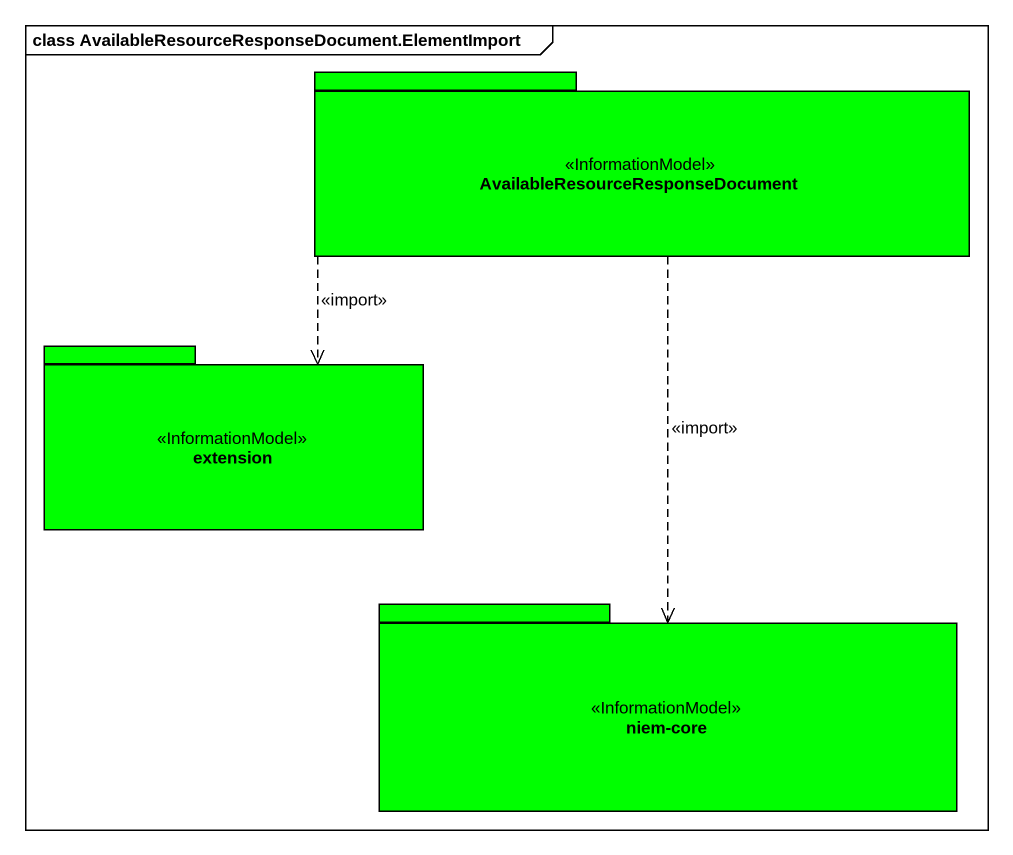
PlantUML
@startuml
mainframe class AvailableResourceResponseDocument.ElementImport
package "AvailableResourceResponseDocument" as AvailableResourceResponseDoc <<InformationModel>> #00FF00 {
}
package extension <<InformationModel>> #00FF00 {
}
package "niem-core" as niem_core <<InformationModel>> #00FF00 {
}
AvailableResourceResponseDoc ..> extension : <<import>>
AvailableResourceResponseDoc ..> niem_core : <<import>>
@enduml
